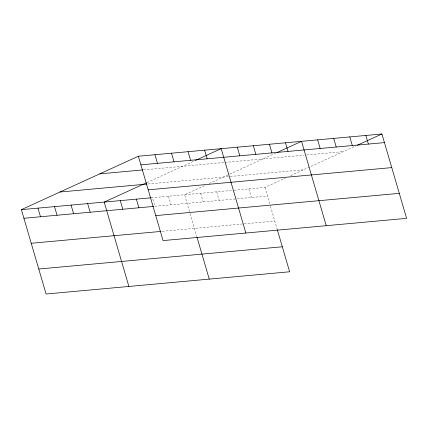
<?xml version="1.0" encoding="UTF-8"?>
<svg xmlns="http://www.w3.org/2000/svg" width="428" height="428" viewBox="0 0 428 428"><rect width="100%" height="100%" fill="white"/><g stroke="black" fill="none" stroke-linecap="round" stroke-linejoin="round"><path stroke-width="0.32" stroke-dasharray="2.14 1.6" d="M147.029 182.531L195.452 160.414M204.466 185.666L184.58 194.751L189.909 212.984M209.142 183.532L229.21 174.367M229.809 174.089L275.825 153.08M234.089 190.23L264.948 187.411L285.423 178.059M290.687 175.657L356.192 145.739M143.498 169.863L224.379 162.474M225.021 162.415L304.105 155.198M306.678 154.963L343.326 151.614M147.954 183.987L229.611 176.534M230.253 176.475L303.554 169.782M151.143 197.8L232.158 190.406M235.32 198.966L154.952 206.307L152.432 197.683M237.251 198.79L267.468 196.029M162.26 231.302L274.781 221.03M264.948 187.411L270.282 205.643M270.469 206.285L277.349 229.82M248.877 188.876L251.397 197.501M216.729 191.814L219.248 200.432M200.652 193.279L203.172 201.904M190.096 213.626L196.794 236.534M168.504 196.217L171.023 204.835"/><path stroke-width="0.64" d="M277.349 229.82L289.622 271.775L46.069 294.015L21.4 209.645L138.378 156.225L381.931 133.985L406.6 218.355L163.052 240.59L138.378 156.225M146.424 182.804L104.207 202.086L128.876 286.455M195.452 160.414L221.185 148.66L245.859 233.03M276.991 152.545L301.558 141.326L326.227 225.69M357.364 145.204L381.931 133.985M140.903 164.844L384.451 142.61M99.778 173.854L142.834 169.921M60.006 192.017L146.67 184.104M148.211 189.839L391.759 167.605M21.4 209.645L151.143 197.8M23.92 218.269L153.663 206.424M155.744 215.594L399.292 193.354M31.228 243.264L160.976 231.42M38.761 269.019L282.309 246.779M365.854 135.451L368.374 144.076M349.783 136.923L352.303 145.541M333.706 138.388L336.226 147.013M317.635 139.854L320.155 148.479M285.481 142.791L288.007 151.416M269.41 144.257L271.93 152.882M253.333 145.729L255.858 154.347M237.262 147.195L239.782 155.813M204.627 150.174L207.147 158.793M188.063 151.689L190.583 160.307M196.982 237.16L209.249 279.115M171.505 153.197L174.025 161.821M154.941 154.711L157.461 163.33M136.355 199.154L138.875 207.773M120.279 200.62L122.804 209.239M87.644 203.6L90.169 212.218M71.085 205.108L73.605 213.733M54.522 206.622L57.042 215.247M37.964 208.136L40.483 216.755"/></g></svg>
